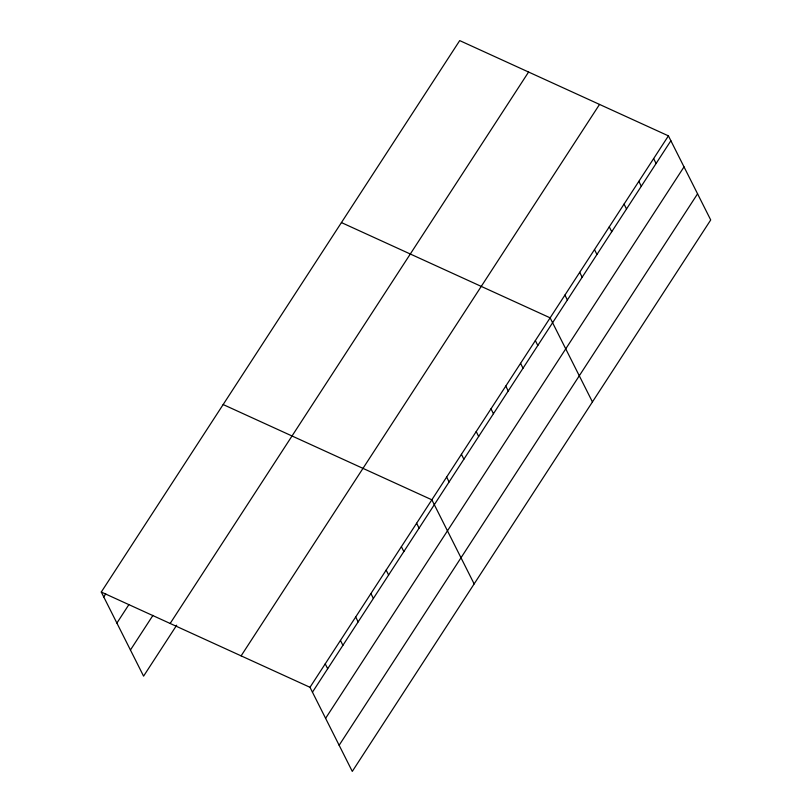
<?xml version="1.0" encoding="UTF-8"?>
<svg xmlns="http://www.w3.org/2000/svg" width="812" height="812" viewBox="0 0 812 812"><rect width="100%" height="100%" fill="white"/><g stroke="black" fill="none" stroke-linecap="round" stroke-linejoin="round"><path stroke-width="1.22" d="M101.287 592.039L459.714 40.6L668.418 135.858L710.713 219.961L352.286 771.4L309.991 687.297L101.287 592.039L143.582 676.142L176.701 625.189M103.743 596.932L105.733 593.876M116.898 623.068L128.814 604.727M130.438 650.006L152.96 615.354M170.155 623.474L528.582 72.035M241.113 655.863L599.54 104.423M309.991 687.297L668.418 135.858M312.447 692.189L670.874 140.75M325.592 718.326L684.019 166.886M339.142 745.264L697.569 193.814M341.436 222.579L550.13 317.837L592.435 401.93M223.158 404.549L431.852 499.806L474.147 583.909M653.63 158.604L656.086 163.496M638.841 181.35L641.297 186.242M624.063 204.096L626.519 208.988M609.274 226.842L611.73 231.735M594.486 249.588L596.942 254.481M579.707 272.345L582.163 277.227M564.919 295.091L567.375 299.973M535.352 340.583L537.808 345.465M520.563 363.329L523.019 368.212M505.774 386.076L508.241 390.968M490.996 408.822L493.452 413.714M476.208 431.568L478.664 436.46M461.419 454.314L463.885 459.206M446.641 477.06L449.097 481.952M416.617 523.243L419.073 528.135M401.382 546.679L403.848 551.571M386.157 570.115L388.613 575.008M370.922 593.552L373.378 598.444M355.686 616.988L358.143 621.88M340.451 640.424L342.908 645.317M325.216 663.861L327.683 668.753"/></g></svg>
